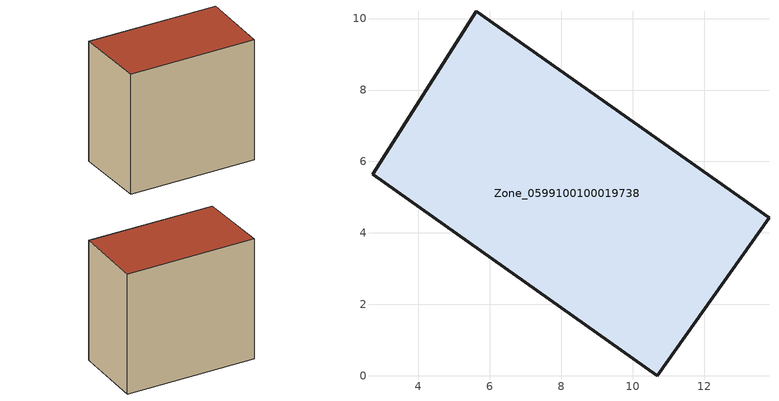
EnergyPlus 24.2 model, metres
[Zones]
Zone_0599100100019738
 floor ground (C_G): 5.63,10.21 13.82,4.42 10.69,0 2.72,5.64 z3.68
 wall outside (C_F): 5.63,10.21 2.72,5.64 10.69,0 13.82,4.42 5.63,10.21 z3.68:13.18
 roof outside (C_R): 13.82,4.42 5.63,10.21 2.72,5.64 10.69,0 z13.18
[BUILDING]
Pand.0599100100019738: North Axis=0; Terrain=City; Loads Convergence Tolerance Value=0.04; Temperature Convergence Tolerance Value=0.4; Solar Distribution=FullExterior; Maximum Number of Warmup Days=25; Minimum Number of Warmup Days=1
[Site:Location]
Rotterdam.The.Hague.AP_ZH_NLD Design_Conditions: Latitude=51.96; Longitude=4.45; Time Zone=1; Elevation=-4.5
[SITE:GROUNDTEMPERATURE:BUILDINGSURFACE]
18, 18, 18, 18, 18, 18, 18, 18, 18, 18, 18, 18
[MATERIAL] Thermal Absorptance=0.9; Solar Absorptance=0.7; Visible Absorptance=0.7
Name | Roughness | Thickness | Conductivity | Density | Specific Heat
G.TI.2015-2018 | MediumSmooth | 0.15 | 0.0428571 | 540 | 1210
F.TI.2015-2018 | Rough | 0.3 | 0.0666667 | 1920 | 840
R.TI.2015-2018 | MediumRough | 0.2 | 0.0333333 | 1500 | 1000
[CONSTRUCTION]
C_G: G.TI.2015-2018
C_F: F.TI.2015-2018
C_R: R.TI.2015-2018
[ZONE]
Zone_0599100100019738: Type=1; Multiplier=1; Ceiling Height=Autocalculate; Volume=Autocalculate; Floor Area=autocalculate; Part of Total Floor Area=Yes
[ZONEINFILTRATION:DESIGNFLOWRATE]
Infil_Zone_0599100100019738: Zone or ZoneList or Space or SpaceList=Zone_0599100100019738; Schedule=AlwaysOn; Design Flow Rate Calculation Method=Flow/Area; Flow Rate per Floor Area=0.0015; Constant Term Coefficient=1; Temperature Term Coefficient=0; Velocity Term Coefficient=0; Velocity Squared Term Coefficient=0
[HVACTEMPLATE:ZONE:IDEALLOADSAIRSYSTEM]
Zone_0599100100019738: Maximum Heating Supply Air Temperature=50; Minimum Cooling Supply Air Temperature=13; Maximum Heating Supply Air Humidity Ratio=0.0156; Minimum Cooling Supply Air Humidity Ratio=0.0077; Heating Limit=NoLimit; Cooling Limit=NoLimit; Dehumidification Control Type=ConstantSensibleHeatRatio; Cooling Sensible Heat Ratio=0.7; Dehumidification Setpoint=60; Humidification Control Type=None; Humidification Setpoint=30; Outdoor Air Method=None; Outdoor Air Flow Rate per Person=0.00944; Outdoor Air Flow Rate per Zone Floor Area=0; Outdoor Air Flow Rate per Zone=0; Demand Controlled Ventilation Type=None; Outdoor Air Economizer Type=NoEconomizer; Heat Recovery Type=None; Sensible Heat Recovery Effectiveness=0.7; Latent Heat Recovery Effectiveness=0.65
[ZONECONTROL:THERMOSTAT]
ThermostatControl_Zone_0599100100019738: Zone or ZoneList=Zone_0599100100019738; Control Type Schedule=DualSetpointControlType; Control 1=Thermostat_Zone_0599100100019738; Temperature Difference Between Cutout And Setpoint=0
[THERMOSTATSETPOINT:DUALSETPOINT]
Thermostat_Zone_0599100100019738: Heating Setpoint Temperature Schedule=HeatingSetpoint_Zone_0599100100019738; Cooling Setpoint Temperature Schedule=CoolingSetpoint_Zone_0599100100019738
[SCHEDULE:COMPACT]
HeatingSetpoint_Zone_0599100100019738: Through: 12/31, For: AllDays, Until: 24:00, 21
CoolingSetpoint_Zone_0599100100019738: Through: 12/31, For: AllDays, Until: 24:00, 24
DualSetpointControlType: Through: 12/31, For: AllDays, Until: 24:00, 4
AlwaysOn: Through: 12/31, For: AllDays, Until: 24:00, 1
